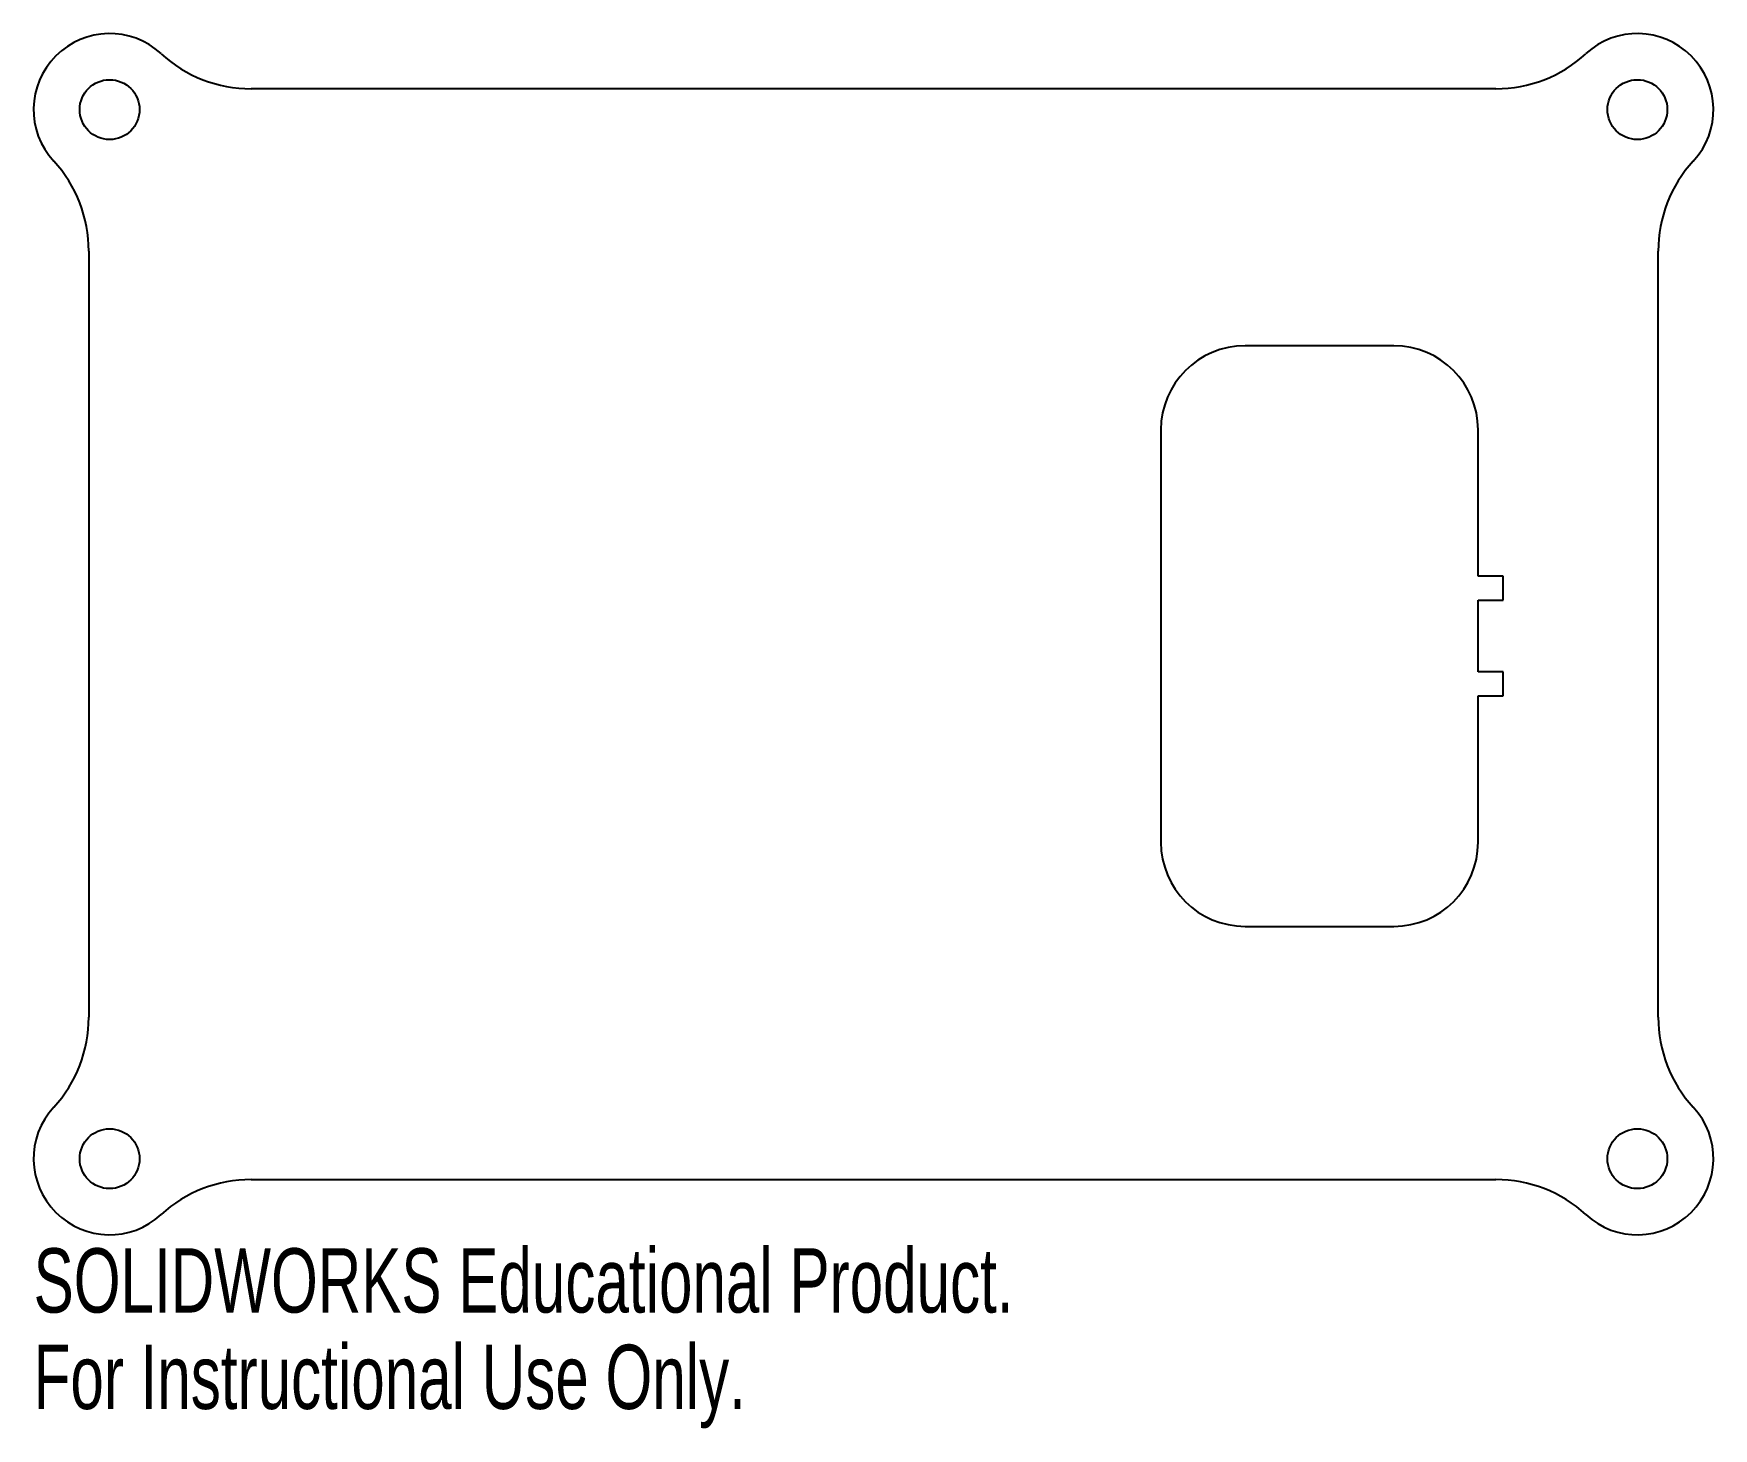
# Model space of a CAD drawing. Header units: inches. Extents: x -2.84 to 2.13, y -3.17 to 0.96.
import ezdxf

# ---------------------------------------------------------------- set-up
doc = ezdxf.new("R2010")
doc.units = ezdxf.units.IN
doc.header["$MEASUREMENT"] = 0
doc.styles.add('SLDTEXTSTYLE0', font='TXT', dxfattribs={"width": 0.7})

msp = doc.modelspace()

# ---------------------------------------------------------------- linework, layer by layer
at = {"color": 7, "linetype": 'Continuous', "lineweight": 25}
for p, q in [((1.4858, 0.7956), (-2.1988, 0.7956)), ((-2.6793, 0.3151), (-2.6793, -1.9523)), ((1.9663, -1.9523), (1.9663, 0.3151)), ((1.1841, 0.0349), (0.7432, 0.0349)), ((0.4942, -0.2141), (0.4942, -1.4345)), ((1.4331, -0.6471), (1.4331, -0.2141)), ((1.507, -0.6471), (1.4331, -0.6471)), ((1.507, -0.718), (1.507, -0.6471)), ((1.4331, -0.718), (1.507, -0.718)), ((1.4331, -0.9306), (1.4331, -0.718)), ((1.507, -0.9306), (1.4331, -0.9306)), ((1.507, -1.0015), (1.507, -0.9306)), ((1.4331, -1.0015), (1.507, -1.0015)), ((1.4331, -1.4345), (1.4331, -1.0015)), ((0.7432, -1.6836), (1.1841, -1.6836)), ((-2.1988, -2.4328), (1.4858, -2.4328))]:
    msp.add_line(p, q, dxfattribs=at)
for centre in [(-2.6177, 0.734), (1.9047, 0.734), (-2.6177, -2.3712), (1.9047, -2.3712)]:
    msp.add_circle(centre, 0.0886, dxfattribs=at)
for centre, radius, start, end in [((-2.6177, 0.734), 0.225, 47.3849, 222.6151), ((1.9047, 0.734), 0.225, 317.3849, 132.6151), ((-2.1988, 1.1893), 0.3937, 227.3849, 270), ((1.4858, 1.1893), 0.3937, 270, 312.6151), ((-3.073, 0.3151), 0.3937, 0, 42.6151), ((2.36, 0.3151), 0.3937, 137.3849, 180), ((0.7432, -0.2141), 0.249, 90, 180), ((1.1841, -0.2141), 0.249, 0, 90), ((0.7432, -1.4345), 0.249, 180, 270), ((1.1841, -1.4345), 0.249, 270, 0), ((-3.073, -1.9523), 0.3937, 317.3849, 0), ((2.36, -1.9523), 0.3937, 180, 222.6151), ((-2.6177, -2.3712), 0.225, 137.3849, 312.6151), ((1.9047, -2.3712), 0.225, 227.3849, 42.6151), ((-2.1988, -2.8265), 0.3937, 90, 132.6151), ((1.4858, -2.8265), 0.3937, 47.3849, 90)]:
    msp.add_arc(centre, radius, start, end, dxfattribs=at)

# ---------------------------------------------------------------- texts
at = {"color": 7, "linetype": 'Continuous', "char_height": 0.1903, "attachment_point": 1, "style": 'SLDTEXTSTYLE0'}
for s, insert in [('SOLIDWORKS Educational Product.', (-2.8427, -2.6363)), ('For Instructional Use Only.', (-2.8427, -2.9217))]:
    msp.add_mtext(s, dxfattribs=dict(at, insert=insert))

doc.saveas('drawing.dxf')
